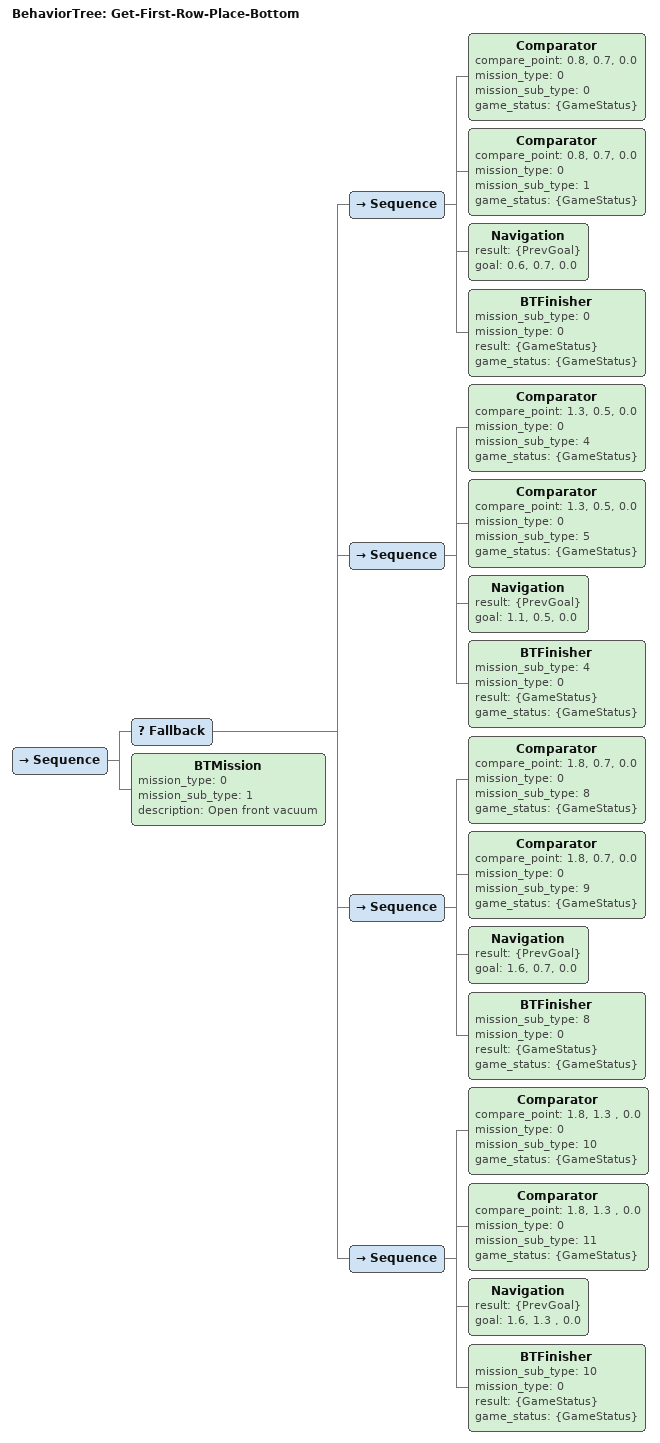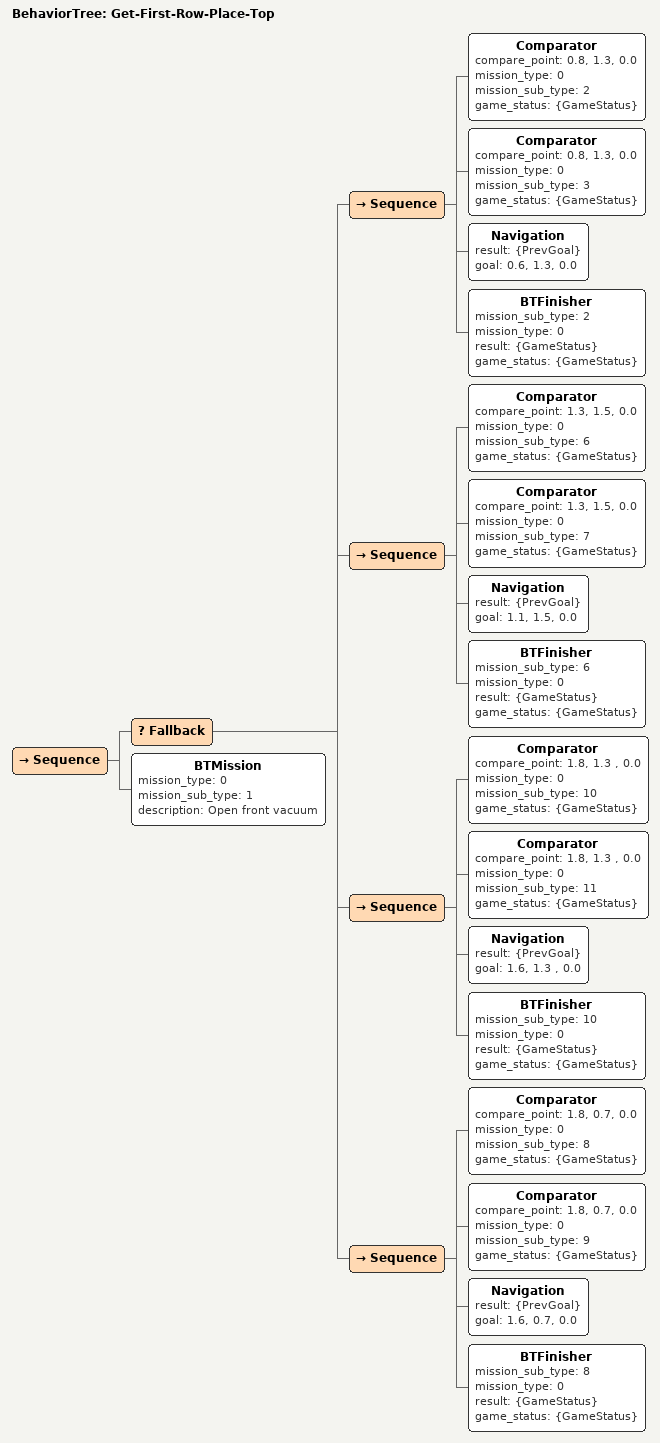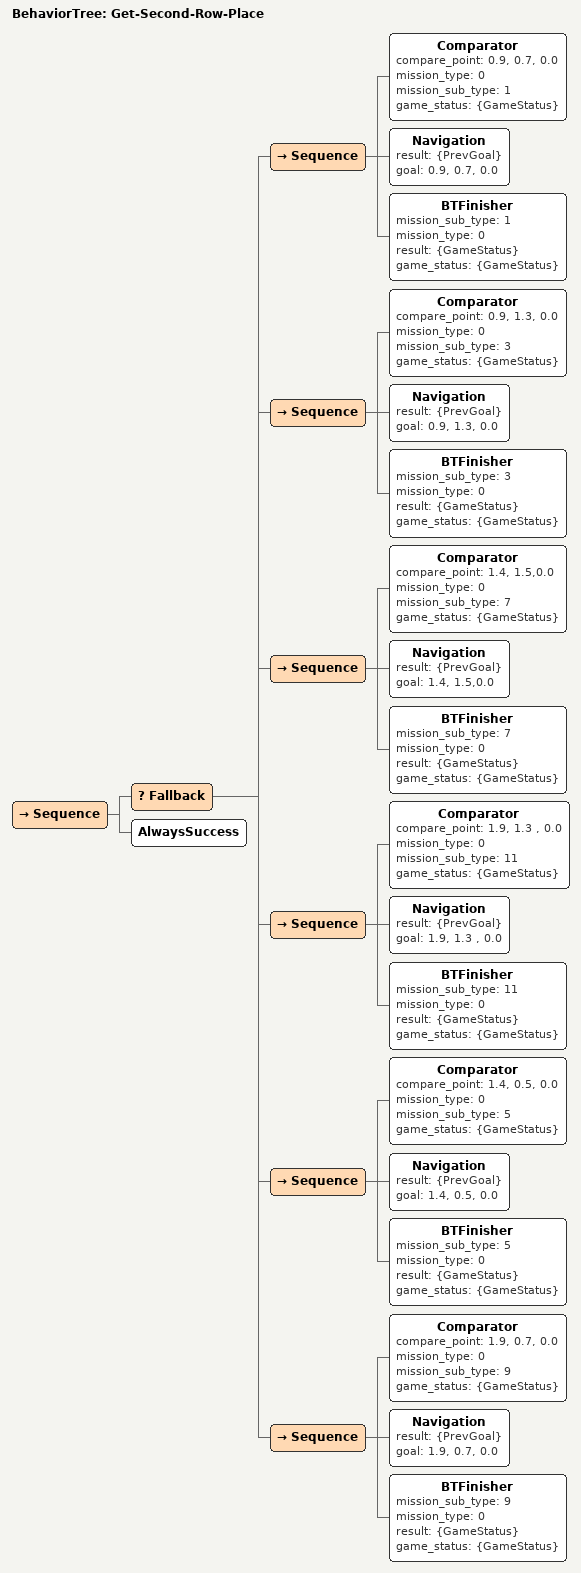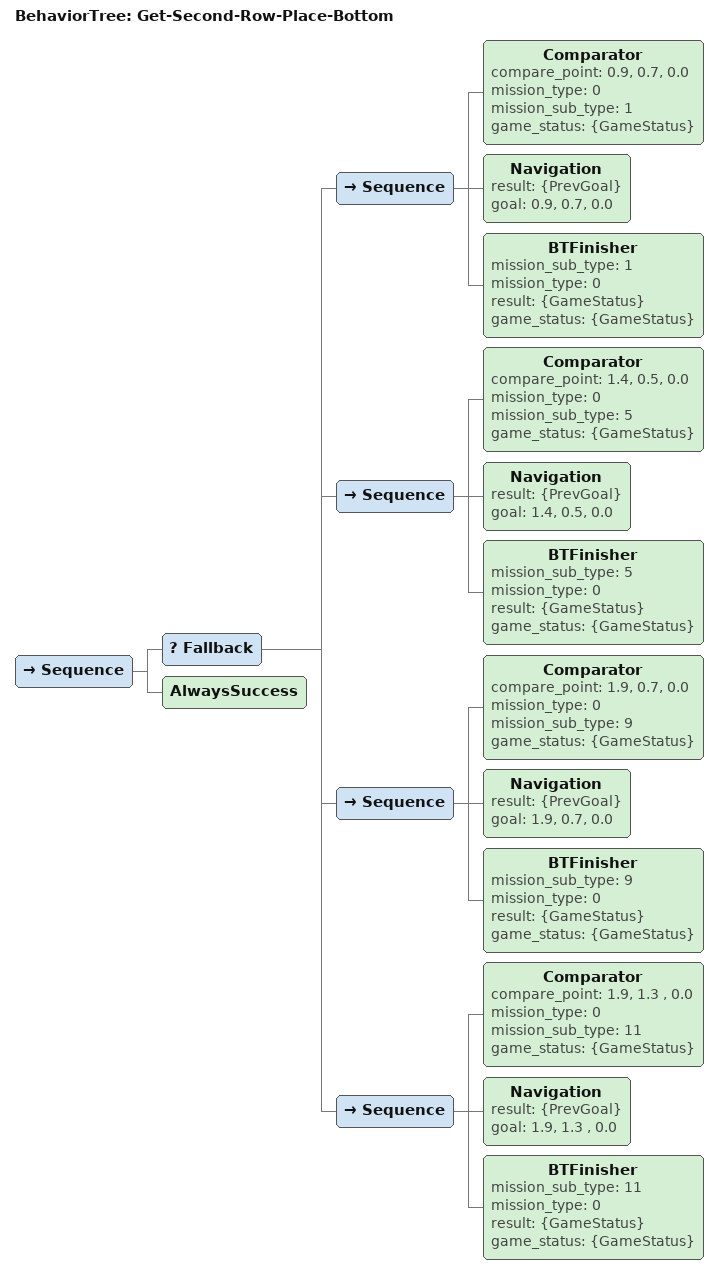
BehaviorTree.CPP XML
<BehaviorTree ID="Get-First-Row-Place-Bottom">
  <Sequence>
    <Fallback>
      <Sequence>
        <Comparator compare_point="0.8, 0.7, 0.0" mission_type="0" mission_sub_type="0" game_status="{GameStatus}"/>
        <Comparator compare_point="0.8, 0.7, 0.0" mission_type="0" mission_sub_type="1" game_status="{GameStatus}"/>
        <Navigation result="{PrevGoal}" goal="0.6, 0.7, 0.0"/>
        <BTFinisher mission_sub_type="0" mission_type="0" result="{GameStatus}" game_status="{GameStatus}"/>
      </Sequence>
      <Sequence>
        <Comparator compare_point="1.3, 0.5, 0.0" mission_type="0" mission_sub_type="4" game_status="{GameStatus}"/>
        <Comparator compare_point="1.3, 0.5, 0.0" mission_type="0" mission_sub_type="5" game_status="{GameStatus}"/>
        <Navigation result="{PrevGoal}" goal="1.1, 0.5, 0.0"/>
        <BTFinisher mission_sub_type="4" mission_type="0" result="{GameStatus}" game_status="{GameStatus}"/>
      </Sequence>
      <Sequence>
        <Comparator compare_point="1.8,  0.7, 0.0" mission_type="0" mission_sub_type="8" game_status="{GameStatus}"/>
        <Comparator compare_point="1.8,  0.7, 0.0" mission_type="0" mission_sub_type="9" game_status="{GameStatus}"/>
        <Navigation result="{PrevGoal}" goal="1.6,  0.7, 0.0"/>
        <BTFinisher mission_sub_type="8" mission_type="0" result="{GameStatus}" game_status="{GameStatus}"/>
      </Sequence>
      <Sequence>
        <Comparator compare_point="1.8,  1.3 , 0.0" mission_type="0" mission_sub_type="10" game_status="{GameStatus}"/>
        <Comparator compare_point="1.8,  1.3 , 0.0" mission_type="0" mission_sub_type="11" game_status="{GameStatus}"/>
        <Navigation result="{PrevGoal}" goal="1.6,  1.3 , 0.0"/>
        <BTFinisher mission_sub_type="10" mission_type="0" result="{GameStatus}" game_status="{GameStatus}"/>
      </Sequence>
    </Fallback>
    <BTMission mission_type="0" mission_sub_type="1" description="Open front vacuum"/>
  </Sequence>
</BehaviorTree>

<BehaviorTree ID="Get-First-Row-Place-Top">
  <Sequence>
    <Fallback>
      <Sequence>
        <Comparator compare_point="0.8, 1.3, 0.0" mission_type="0" mission_sub_type="2" game_status="{GameStatus}"/>
        <Comparator compare_point="0.8, 1.3, 0.0" mission_type="0" mission_sub_type="3" game_status="{GameStatus}"/>
        <Navigation result="{PrevGoal}" goal="0.6, 1.3, 0.0"/>
        <BTFinisher mission_sub_type="2" mission_type="0" result="{GameStatus}" game_status="{GameStatus}"/>
      </Sequence>
      <Sequence>
        <Comparator compare_point="1.3,  1.5, 0.0" mission_type="0" mission_sub_type="6" game_status="{GameStatus}"/>
        <Comparator compare_point="1.3,  1.5, 0.0" mission_type="0" mission_sub_type="7" game_status="{GameStatus}"/>
        <Navigation result="{PrevGoal}" goal="1.1,  1.5, 0.0"/>
        <BTFinisher mission_sub_type="6" mission_type="0" result="{GameStatus}" game_status="{GameStatus}"/>
      </Sequence>
      <Sequence>
        <Comparator compare_point="1.8,  1.3 , 0.0" mission_type="0" mission_sub_type="10" game_status="{GameStatus}"/>
        <Comparator compare_point="1.8,  1.3 , 0.0" mission_type="0" mission_sub_type="11" game_status="{GameStatus}"/>
        <Navigation result="{PrevGoal}" goal="1.6,  1.3 , 0.0"/>
        <BTFinisher mission_sub_type="10" mission_type="0" result="{GameStatus}" game_status="{GameStatus}"/>
      </Sequence>
      <Sequence>
        <Comparator compare_point="1.8,  0.7, 0.0" mission_type="0" mission_sub_type="8" game_status="{GameStatus}"/>
        <Comparator compare_point="1.8,  0.7, 0.0" mission_type="0" mission_sub_type="9" game_status="{GameStatus}"/>
        <Navigation result="{PrevGoal}" goal="1.6,  0.7, 0.0"/>
        <BTFinisher mission_sub_type="8" mission_type="0" result="{GameStatus}" game_status="{GameStatus}"/>
      </Sequence>
    </Fallback>
    <BTMission mission_type="0" mission_sub_type="1" description="Open front vacuum"/>
  </Sequence>
</BehaviorTree>

<BehaviorTree ID="Get-Second-Row-Place">
  <Sequence>
    <Fallback>
      <Sequence>
        <Comparator compare_point="0.9, 0.7, 0.0" mission_type="0" mission_sub_type="1" game_status="{GameStatus}"/>
        <Navigation result="{PrevGoal}" goal="0.9, 0.7, 0.0"/>
        <BTFinisher mission_sub_type="1" mission_type="0" result="{GameStatus}" game_status="{GameStatus}"/>
      </Sequence>
      <Sequence>
        <Comparator compare_point="0.9, 1.3, 0.0" mission_type="0" mission_sub_type="3" game_status="{GameStatus}"/>
        <Navigation result="{PrevGoal}" goal="0.9, 1.3, 0.0"/>
        <BTFinisher mission_sub_type="3" mission_type="0" result="{GameStatus}" game_status="{GameStatus}"/>
      </Sequence>
      <Sequence>
        <Comparator compare_point="1.4,  1.5,0.0" mission_type="0" mission_sub_type="7" game_status="{GameStatus}"/>
        <Navigation result="{PrevGoal}" goal="1.4,  1.5,0.0"/>
        <BTFinisher mission_sub_type="7" mission_type="0" result="{GameStatus}" game_status="{GameStatus}"/>
      </Sequence>
      <Sequence>
        <Comparator compare_point="1.9,  1.3 , 0.0" mission_type="0" mission_sub_type="11" game_status="{GameStatus}"/>
        <Navigation result="{PrevGoal}" goal="1.9,  1.3 , 0.0"/>
        <BTFinisher mission_sub_type="11" mission_type="0" result="{GameStatus}" game_status="{GameStatus}"/>
      </Sequence>
      <Sequence>
        <Comparator compare_point="1.4, 0.5, 0.0" mission_type="0" mission_sub_type="5" game_status="{GameStatus}"/>
        <Navigation result="{PrevGoal}" goal="1.4, 0.5, 0.0"/>
        <BTFinisher mission_sub_type="5" mission_type="0" result="{GameStatus}" game_status="{GameStatus}"/>
      </Sequence>
      <Sequence>
        <Comparator compare_point="1.9,  0.7, 0.0" mission_type="0" mission_sub_type="9" game_status="{GameStatus}"/>
        <Navigation result="{PrevGoal}" goal="1.9,  0.7, 0.0"/>
        <BTFinisher mission_sub_type="9" mission_type="0" result="{GameStatus}" game_status="{GameStatus}"/>
      </Sequence>
    </Fallback>
    <AlwaysSuccess/>
  </Sequence>
</BehaviorTree>

<BehaviorTree ID="Get-Second-Row-Place-Bottom">
  <Sequence>
    <Fallback>
      <Sequence>
        <Comparator compare_point="0.9, 0.7, 0.0" mission_type="0" mission_sub_type="1" game_status="{GameStatus}"/>
        <Navigation result="{PrevGoal}" goal="0.9, 0.7, 0.0"/>
        <BTFinisher mission_sub_type="1" mission_type="0" result="{GameStatus}" game_status="{GameStatus}"/>
      </Sequence>
      <Sequence>
        <Comparator compare_point="1.4, 0.5, 0.0" mission_type="0" mission_sub_type="5" game_status="{GameStatus}"/>
        <Navigation result="{PrevGoal}" goal="1.4, 0.5, 0.0"/>
        <BTFinisher mission_sub_type="5" mission_type="0" result="{GameStatus}" game_status="{GameStatus}"/>
      </Sequence>
      <Sequence>
        <Comparator compare_point="1.9,  0.7, 0.0" mission_type="0" mission_sub_type="9" game_status="{GameStatus}"/>
        <Navigation result="{PrevGoal}" goal="1.9,  0.7, 0.0"/>
        <BTFinisher mission_sub_type="9" mission_type="0" result="{GameStatus}" game_status="{GameStatus}"/>
      </Sequence>
      <Sequence>
        <Comparator compare_point="1.9,  1.3 , 0.0" mission_type="0" mission_sub_type="11" game_status="{GameStatus}"/>
        <Navigation result="{PrevGoal}" goal="1.9,  1.3 , 0.0"/>
        <BTFinisher mission_sub_type="11" mission_type="0" result="{GameStatus}" game_status="{GameStatus}"/>
      </Sequence>
    </Fallback>
    <AlwaysSuccess/>
  </Sequence>
</BehaviorTree>
